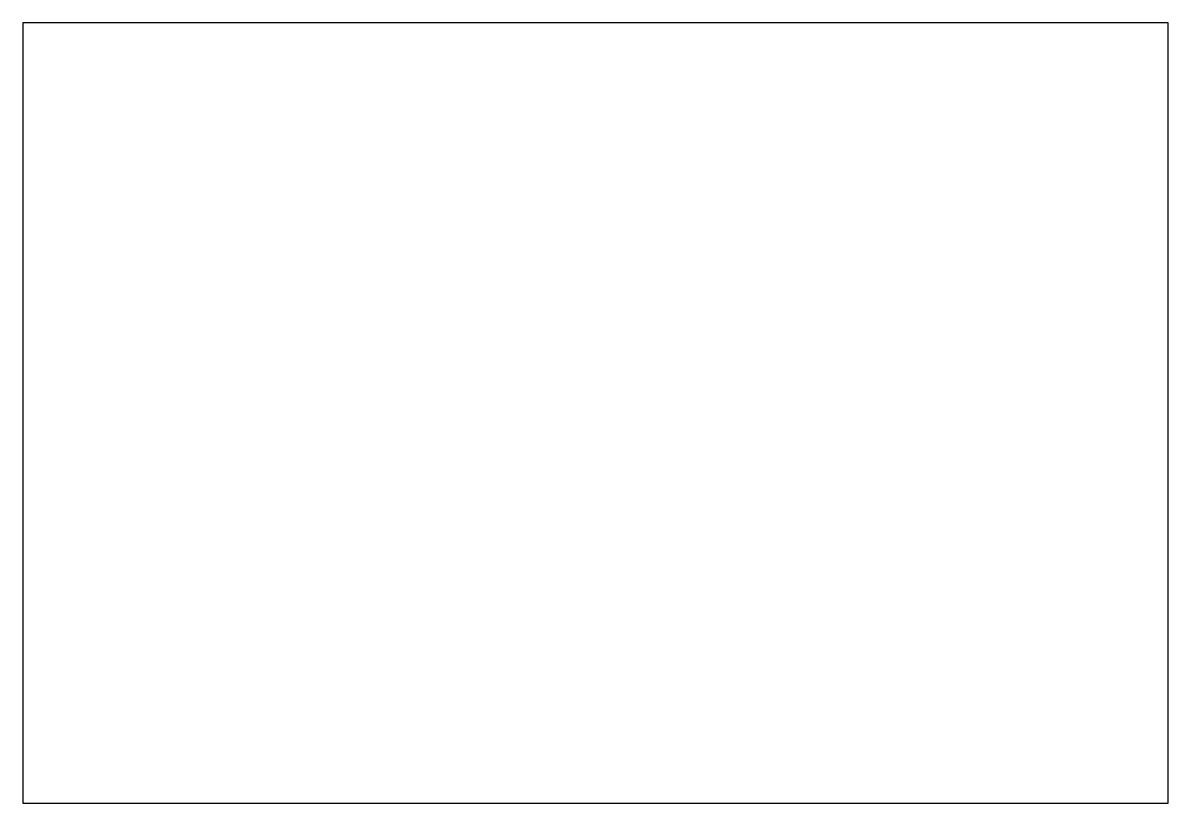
# Model space of a CAD drawing. Header units: millimetres. Extents: x -298 to 298, y 2440 to 2846.
import ezdxf

# ---------------------------------------------------------------- set-up
doc = ezdxf.new("R2010")
doc.units = ezdxf.units.MM
doc.layers.get('0').update_dxf_attribs({"linetype": 'CONTINUOUS'})

msp = doc.modelspace()

# ---------------------------------------------------------------- linework, layer by layer
msp.add_lwpolyline([(-298.45, 2846.3875), (-298.45, 2439.9875), (298.45, 2439.9875), (298.45, 2846.3875)], close=True)

doc.saveas('drawing.dxf')
